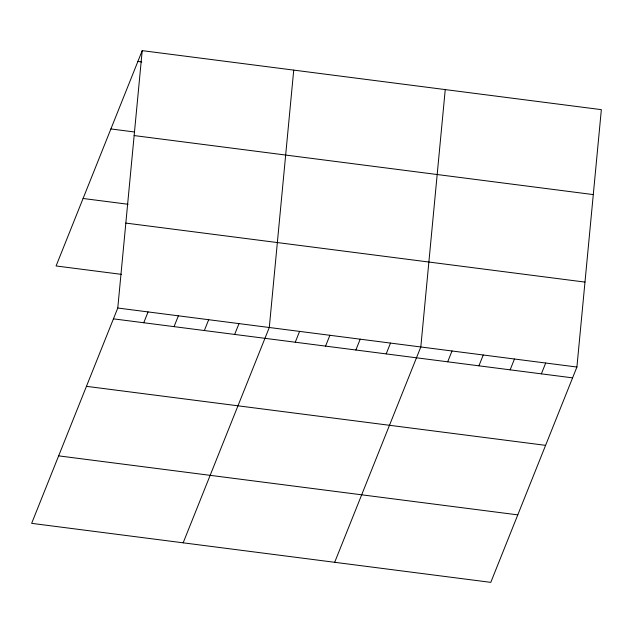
<?xml version="1.0" encoding="UTF-8"?>
<svg xmlns="http://www.w3.org/2000/svg" width="633" height="633" viewBox="0 0 633 633"><rect width="100%" height="100%" fill="white"/><g stroke="black" fill="none" stroke-linecap="round" stroke-linejoin="round"><path stroke-width="0.95" d="M117.77 308.026L142.211 50.64L601.35 109.651L576.916 367.037L490.789 582.36L31.65 523.349L117.77 308.026L576.916 367.037M293.728 70.113L269.286 327.498L183.166 542.821M445.244 89.585L420.81 346.971L334.683 562.294M142.211 50.64L56.084 265.963L121.576 274.382M143.746 322.743L148.075 311.919M174.051 326.636L178.379 315.812M204.356 330.529L208.684 319.705M234.661 334.43L238.989 323.605M295.263 342.216L299.591 331.391M325.568 346.109L329.896 335.284M355.873 350.009L360.201 339.185M386.177 353.902L390.506 343.078M447.697 361.807L452.025 350.983M478.92 365.827L483.248 354.994M510.143 369.838L514.471 359.014M541.365 373.85L545.693 363.026M137.875 61.464L141.792 61.971M110.886 128.95L134.346 131.965M134.141 135.573L593.287 194.592M83.073 198.477L128.04 204.261M125.84 223.085L584.979 282.096M113.442 318.85L572.588 377.861M86.452 386.336L545.591 445.347M58.64 455.863L517.786 514.874"/></g></svg>
